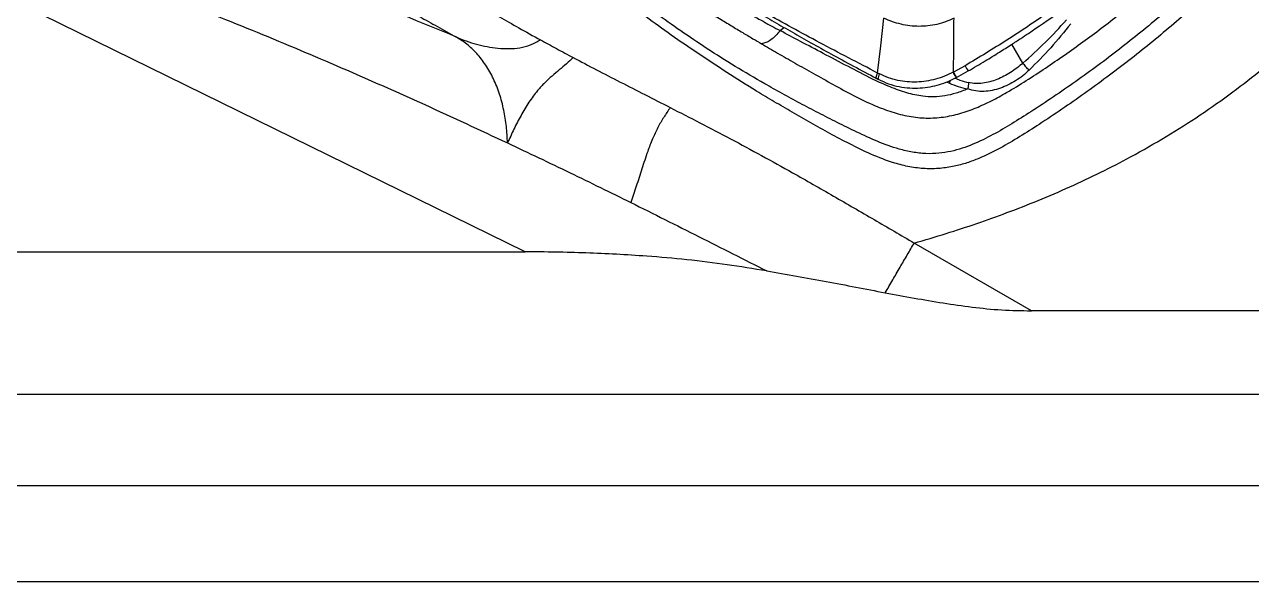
# Model space of a CAD drawing. Extents: x 400 to 501, y 484 to 634.
# Drawn here: x 474.73 to 491.81, y 505.67 to 513.42 of the extents above; entities that cross this region are included whole.
import ezdxf

# ---------------------------------------------------------------- set-up
doc = ezdxf.new("R2010")
doc.units = 0
doc.header["$MEASUREMENT"] = 0
doc.layers.add('DIM', color=3, linetype='Continuous')
doc.layers.add('GEOMETRY', color=3, linetype='Continuous', lineweight=25)

# ---------------------------------------------------------------- blocks, each defined once
blk = doc.blocks.new('2026 GRANDEE')
at = {"layer": 'GEOMETRY', "ltscale": 16}
for p, q in [((31.275, -86.582), (20.926, -81.503)), ((34.823, -83.502), (34.876, -83.457)), ((38.204, -83.956), (38.05, -83.69)), ((37.398, -83.992), (37.238, -84.079)), ((36.164, -84.166), (36.189, -84.18)), ((36.207, -84.106), (36.181, -84.093)), ((37.14, -84.215), (37.179, -84.233)), ((37.281, -84.153), (37.443, -84.064)), ((44.203, -87.404), (38.321, -87.404))]:
    blk.add_line(p, q, dxfattribs=at)
at = {"layer": 'GEOMETRY', "color": 3}
blk.add_line((-5.233, -86.582), (31.275, -86.582), dxfattribs=at)
at = {"layer": 'GEOMETRY'}
for p, q in [((38.321, -87.404), (36.69, -86.46)), ((-4.632, -88.567), (44.506, -88.567)), ((45.241, -89.842), (-5.134, -89.842))]:
    blk.add_line(p, q, dxfattribs=at)
at = {"layer": 'GEOMETRY', "color": 4, "ltscale": 16}
blk.add_line((-47.123, -91.174), (47.123, -91.174), dxfattribs=at)
at = {"layer": 'GEOMETRY', "ltscale": 16, "flags": 128}
for points in [[(36.181, -84.093), (36.224, -83.712), (36.268, -83.33)], [(37.277, -84.154), (37.277, -84.155), (37.275, -84.153), (37.271, -84.148), (37.266, -84.14), (37.259, -84.128), (37.251, -84.115), (37.242, -84.099), (37.233, -84.082)], [(37.443, -84.062), (37.443, -84.064), (37.443, -84.064)]]:
    blk.add_lwpolyline(points, dxfattribs=at)
at = {"layer": 'GEOMETRY', "ltscale": 16}
for centre, radius, start, end in [((38, -83.664), 0.686, 208.5595, 215.6687), ((36.294, -84.167), 0.106, 145.0903, 186.9776)]:
    blk.add_arc(centre, radius, start, end, dxfattribs=at)
for points, knots in [([(36.69, -86.46), (36.838, -86.417), (37.131, -86.331), (37.561, -86.19), (37.989, -86.037), (38.421, -85.868), (38.857, -85.681), (39.287, -85.478), (39.735, -85.247), (40.198, -84.982), (40.673, -84.681), (41.12, -84.366), (41.54, -84.037), (41.934, -83.697), (42.311, -83.338), (42.669, -82.961), (43.01, -82.566), (43.337, -82.146), (43.652, -81.701), (43.951, -81.228), (44.214, -80.766), (44.445, -80.319), (44.647, -79.89), (44.834, -79.455), (45.003, -79.023), (45.156, -78.595), (45.297, -78.165), (45.383, -77.872), (45.426, -77.725)], [0, 0, 0, 0, 0.035525, 0.070388, 0.104613, 0.140366, 0.177593, 0.214175, 0.250155, 0.29407, 0.337324, 0.380018, 0.420328, 0.460404, 0.500344, 0.540322, 0.580441, 0.620795, 0.663303, 0.706365, 0.750082, 0.785996, 0.822507, 0.859661, 0.895376, 0.929604, 0.96447, 1, 1, 1, 1]), ([(43.223, -78.349), (43.075, -78.578), (42.777, -79.036), (42.289, -79.693), (41.773, -80.328), (41.226, -80.937), (40.683, -81.488), (40.151, -81.984), (39.635, -82.429), (39.101, -82.854), (38.55, -83.257), (37.983, -83.64), (37.593, -83.874), (37.398, -83.992)], [0, 0, 0, 0, 0.100069, 0.199912, 0.299747, 0.399786, 0.499827, 0.583023, 0.66622, 0.749552, 0.833045, 0.916507, 1, 1, 1, 1]), ([(37.443, -84.064), (37.521, -84.018), (37.667, -83.932), (37.866, -83.809), (38.032, -83.704), (38.166, -83.616), (38.385, -83.471), (38.81, -83.179), (39.408, -82.73), (40.064, -82.184), (40.638, -81.658), (41.159, -81.136), (41.631, -80.624), (41.998, -80.193), (42.269, -79.854), (42.448, -79.622), (42.585, -79.438), (42.691, -79.293), (42.778, -79.172), (42.884, -79.021), (43.007, -78.84), (43.148, -78.628), (43.246, -78.475), (43.298, -78.394)], [0, 0, 0, 0, 0.033203, 0.061622, 0.085458, 0.10469, 0.120113, 0.181266, 0.292931, 0.392551, 0.492182, 0.576755, 0.661373, 0.745915, 0.78311, 0.819609, 0.85283, 0.866766, 0.884898, 0.907263, 0.933868, 0.964715, 1, 1, 1, 1]), ([(30.315, -83.592), (29.82, -83.389), (28.829, -82.984), (27.503, -82.452), (26.335, -81.999), (25.326, -81.622), (24.644, -81.391), (24.303, -81.275)], [0, 0, 0, 0, 0.249195, 0.498787, 0.665355, 0.832502, 1, 1, 1, 1]), ([(41.38, -82.414), (41.2, -82.59), (40.84, -82.942), (40.27, -83.443), (39.678, -83.925), (39.064, -84.381), (38.555, -84.729), (38.162, -84.98), (37.885, -85.144), (37.638, -85.266), (37.422, -85.347), (37.243, -85.396), (37.048, -85.425), (36.84, -85.429), (36.627, -85.403), (36.372, -85.339), (36.093, -85.23), (35.795, -85.084), (35.517, -84.935), (35.25, -84.788), (34.992, -84.64), (34.74, -84.492), (34.433, -84.307), (34.075, -84.083), (33.678, -83.822), (33.303, -83.563), (32.952, -83.31), (32.625, -83.065), (32.321, -82.834), (32.04, -82.621), (31.79, -82.425), (31.578, -82.249), (31.406, -82.094), (31.273, -81.963), (31.179, -81.857), (31.118, -81.776), (31.085, -81.713), (31.072, -81.664), (31.07, -81.633), (31.069, -81.617)], [0, 0, 0, 0, 0.0456789, 0.0916212, 0.1378506, 0.1844059, 0.2306465, 0.249899, 0.2691089, 0.2892052, 0.2998183, 0.3109664, 0.3228846, 0.3355735, 0.3487187, 0.3617853, 0.3832034, 0.4032086, 0.4223821, 0.4410762, 0.4595915, 0.4778631, 0.4960966, 0.5281897, 0.5603529, 0.5926974, 0.6251367, 0.6575764, 0.6900658, 0.7224113, 0.7545458, 0.7861436, 0.8172255, 0.8478482, 0.8780978, 0.9082565, 0.9384199, 0.9689667, 1, 1, 1, 1]), ([(41.237, -82.271), (41.059, -82.444), (40.702, -82.793), (40.138, -83.288), (39.552, -83.764), (38.944, -84.214), (38.439, -84.555), (38.052, -84.799), (37.786, -84.955), (37.555, -85.069), (37.358, -85.143), (37.2, -85.187), (37.031, -85.214), (36.851, -85.219), (36.665, -85.198), (36.436, -85.144), (36.176, -85.048), (35.892, -84.917), (35.62, -84.783), (35.356, -84.649), (35.1, -84.514), (34.85, -84.379), (34.546, -84.208), (34.192, -84), (33.801, -83.753), (33.434, -83.505), (33.092, -83.26), (32.774, -83.022), (32.482, -82.797), (32.212, -82.589), (31.974, -82.398), (31.776, -82.227), (31.617, -82.077), (31.497, -81.951), (31.412, -81.848), (31.359, -81.767), (31.332, -81.705), (31.324, -81.655), (31.323, -81.624), (31.323, -81.608)], [0, 0, 0, 0, 0.046682, 0.093637, 0.140881, 0.188451, 0.235683, 0.255228, 0.27432, 0.293663, 0.303559, 0.31372, 0.324384, 0.33566, 0.347466, 0.359469, 0.379818, 0.399449, 0.418668, 0.437429, 0.455994, 0.47431, 0.492578, 0.52473, 0.556984, 0.589484, 0.622161, 0.654919, 0.687793, 0.720479, 0.752758, 0.784377, 0.815422, 0.845989, 0.876215, 0.906459, 0.936911, 0.968039, 1, 1, 1, 1]), ([(36.181, -84.093), (36.045, -84.022), (35.773, -83.881), (35.374, -83.671), (34.987, -83.462), (34.612, -83.253), (34.251, -83.043), (33.906, -82.831), (33.58, -82.62), (33.278, -82.411), (33.026, -82.223), (32.82, -82.057), (32.653, -81.913), (32.504, -81.774), (32.425, -81.69), (32.385, -81.649)], [0, 0, 0, 0, 0.083389, 0.166545, 0.249266, 0.331863, 0.414655, 0.498053, 0.581911, 0.665729, 0.748937, 0.811246, 0.87376, 0.936869, 1, 1, 1, 1]), ([(32.407, -81.718), (32.441, -81.752), (32.511, -81.822), (32.636, -81.936), (32.77, -82.051), (32.906, -82.161), (33.04, -82.266), (33.212, -82.396), (33.434, -82.556), (33.718, -82.748), (33.993, -82.926), (34.252, -83.088), (34.492, -83.234), (34.739, -83.379), (34.993, -83.525), (35.256, -83.674), (35.54, -83.831), (35.844, -83.996), (36.057, -84.11), (36.164, -84.167)], [0, 0, 0, 0, 0.054035, 0.11035, 0.162427, 0.210558, 0.254908, 0.295593, 0.372225, 0.448857, 0.525113, 0.581757, 0.63816, 0.694558, 0.751067, 0.80778, 0.867441, 0.933582, 1, 1, 1, 1]), ([(32.107, -82.14), (32.172, -82.188), (32.301, -82.282), (32.524, -82.434), (32.765, -82.59), (33.021, -82.75), (33.257, -82.894), (33.463, -83.019), (33.634, -83.124), (33.805, -83.229), (33.975, -83.332), (34.139, -83.432), (34.295, -83.526), (34.435, -83.609), (34.524, -83.661), (34.563, -83.685)], [0, 0, 0, 0, 0.123599, 0.244007, 0.360708, 0.472351, 0.578922, 0.642565, 0.704193, 0.763579, 0.820195, 0.873294, 0.922047, 0.965042, 1, 1, 1, 1]), ([(32.51, -82.017), (32.569, -82.066), (32.685, -82.161), (32.887, -82.313), (33.106, -82.467), (33.343, -82.623), (33.563, -82.762), (33.759, -82.883), (33.922, -82.984), (34.086, -83.084), (34.249, -83.181), (34.409, -83.274), (34.56, -83.359), (34.697, -83.435), (34.784, -83.481), (34.823, -83.502)], [0, 0, 0, 0, 0.124582, 0.245661, 0.362891, 0.474738, 0.581706, 0.645603, 0.707357, 0.766657, 0.822948, 0.875572, 0.923693, 0.965877, 1, 1, 1, 1]), ([(34.563, -83.685), (34.638, -83.728), (34.79, -83.817), (35.033, -83.956), (35.29, -84.101), (35.562, -84.253), (35.844, -84.409), (36.117, -84.54), (36.376, -84.638), (36.616, -84.7), (36.857, -84.726), (37.096, -84.712), (37.329, -84.661), (37.552, -84.581), (37.768, -84.481), (38.094, -84.301), (38.519, -84.027), (39.042, -83.663), (39.549, -83.277), (40.04, -82.871), (40.515, -82.449), (40.818, -82.152), (40.97, -82.004)], [0, 0, 0, 0, 0.038333, 0.078309, 0.119952, 0.16295, 0.207367, 0.251798, 0.284862, 0.317392, 0.348709, 0.379728, 0.410503, 0.441526, 0.472472, 0.50351, 0.586619, 0.669375, 0.752106, 0.834752, 0.917379, 1, 1, 1, 1]), ([(23.985, -82.226), (24.384, -82.355), (25.184, -82.614), (26.368, -83.054), (27.546, -83.522), (28.714, -84.016), (29.876, -84.529), (30.643, -84.887), (31.027, -85.066)], [0, 0, 0, 0, 0.165498, 0.331836, 0.498604, 0.665677, 0.832789, 1, 1, 1, 1]), ([(30.096, -82.806), (30.15, -82.841), (30.257, -82.91), (30.45, -83.032), (30.667, -83.164), (30.912, -83.308), (31.183, -83.463), (31.385, -83.575), (31.486, -83.631)], [0, 0, 0, 0, 0.168889, 0.333406, 0.497914, 0.662216, 0.829969, 1, 1, 1, 1]), ([(28.978, -82.864), (29.035, -82.895), (29.147, -82.955), (29.347, -83.062), (29.565, -83.178), (29.801, -83.306), (30.05, -83.444), (30.227, -83.543), (30.315, -83.592)], [0, 0, 0, 0, 0.169751, 0.335786, 0.501983, 0.667346, 0.834279, 1, 1, 1, 1]), ([(37.244, -83.327), (37.206, -83.346), (37.129, -83.382), (37.007, -83.418), (36.882, -83.439), (36.756, -83.445), (36.63, -83.437), (36.506, -83.415), (36.384, -83.38), (36.307, -83.347), (36.268, -83.33)], [0, 0, 0, 0, 0.125246, 0.249889, 0.375058, 0.499447, 0.624439, 0.749005, 0.873563, 1, 1, 1, 1]), ([(37.238, -84.079), (37.239, -83.954), (37.24, -83.828), (37.241, -83.698), (37.241, -83.681), (37.242, -83.619), (37.243, -83.499), (37.243, -83.39), (37.244, -83.327)], [0, 0, 0, 0, 0.500044, 0.502112, 0.51916, 0.567196, 0.750022, 1, 1, 1, 1]), ([(38.204, -83.956), (38.31, -83.86), (38.52, -83.669), (38.714, -83.459), (38.811, -83.354)], [0, 0, 0, 0, 0.500637, 1, 1, 1, 1]), ([(34.823, -83.502), (34.802, -83.528), (34.761, -83.578), (34.693, -83.634), (34.625, -83.674), (34.584, -83.681), (34.563, -83.685)], [0, 0, 0, 0, 0.249999, 0.5, 0.750001, 1, 1, 1, 1]), ([(37.434, -84.314), (37.381, -84.335), (37.277, -84.376), (37.119, -84.414), (36.963, -84.429), (36.784, -84.417), (36.579, -84.371), (36.35, -84.288), (36.074, -84.163), (35.765, -84), (35.428, -83.823), (35.113, -83.657), (34.918, -83.553), (34.823, -83.502)], [0, 0, 0, 0, 0.0578446, 0.1117475, 0.163773, 0.216424, 0.293513, 0.3782866, 0.4683172, 0.6088805, 0.7468636, 0.8775037, 1, 1, 1, 1]), ([(38.87, -83.408), (38.779, -83.52), (38.595, -83.746), (38.392, -83.951), (38.291, -84.053)], [0, 0, 0, 0, 0.499058, 1, 1, 1, 1]), ([(30.315, -83.592), (30.361, -83.61), (30.453, -83.648), (30.596, -83.694), (30.744, -83.728), (30.896, -83.749), (31.048, -83.756), (31.2, -83.745), (31.349, -83.705), (31.44, -83.656), (31.486, -83.631)], [0, 0, 0, 0, 0.118803, 0.237585, 0.358386, 0.482514, 0.609685, 0.738586, 0.868426, 1, 1, 1, 1]), ([(31.027, -85.066), (31.023, -84.99), (31.015, -84.838), (30.979, -84.609), (30.92, -84.384), (30.836, -84.171), (30.727, -83.979), (30.6, -83.816), (30.46, -83.683), (30.363, -83.623), (30.315, -83.592)], [0, 0, 0, 0, 0.127454, 0.253716, 0.378808, 0.502943, 0.626612, 0.750024, 0.873822, 1, 1, 1, 1]), ([(31.486, -83.631), (31.56, -83.672), (31.707, -83.752), (31.864, -83.836), (31.943, -83.878)], [0, 0, 0, 0, 0.499317, 1, 1, 1, 1]), ([(31.943, -83.878), (31.911, -83.907), (31.846, -83.967), (31.748, -84.05), (31.647, -84.134), (31.546, -84.226), (31.457, -84.322), (31.383, -84.416), (31.304, -84.53), (31.212, -84.684), (31.115, -84.874), (31.057, -85.002), (31.027, -85.066)], [0, 0, 0, 0, 0.091098, 0.185489, 0.28119, 0.377755, 0.474995, 0.536793, 0.599854, 0.730133, 0.864504, 1, 1, 1, 1]), ([(31.943, -83.878), (32.049, -83.934), (32.261, -84.046), (32.596, -84.218), (32.939, -84.393), (33.175, -84.513), (33.293, -84.574)], [0, 0, 0, 0, 0.251621, 0.501655, 0.750771, 1, 1, 1, 1]), ([(38.204, -83.956), (38.148, -84.001), (38.036, -84.091), (37.876, -84.172), (37.745, -84.217), (37.645, -84.237), (37.545, -84.243), (37.479, -84.232), (37.446, -84.227)], [0, 0, 0, 0, 0.256281, 0.510182, 0.635832, 0.7593, 0.880809, 1, 1, 1, 1]), ([(38.291, -84.053), (38.284, -84.047), (38.27, -84.033), (38.246, -84.007), (38.223, -83.98), (38.21, -83.964), (38.204, -83.956)], [0, 0, 0, 0, 0.2500003, 0.5, 0.7499998, 1, 1, 1, 1]), ([(36.164, -84.166), (36.164, -84.166), (36.162, -84.166), (36.161, -84.162), (36.16, -84.154), (36.163, -84.142), (36.167, -84.127), (36.173, -84.11), (36.179, -84.099), (36.181, -84.093)], [0, 0, 0, 0, 0.008355, 0.176585, 0.349023, 0.52146, 0.689689, 0.850083, 1, 1, 1, 1]), ([(36.189, -84.18), (36.236, -84.202), (36.33, -84.246), (36.479, -84.285), (36.627, -84.304), (36.771, -84.303), (36.909, -84.286), (37.04, -84.255), (37.163, -84.212), (37.239, -84.174), (37.276, -84.155)], [0, 0, 0, 0, 0.139845, 0.276104, 0.40738, 0.534901, 0.657119, 0.775145, 0.88997, 1, 1, 1, 1]), ([(37.233, -84.082), (37.193, -84.101), (37.113, -84.14), (36.987, -84.181), (36.857, -84.209), (36.725, -84.221), (36.591, -84.218), (36.459, -84.198), (36.329, -84.162), (36.248, -84.125), (36.207, -84.106)], [0, 0, 0, 0, 0.123732, 0.248316, 0.371825, 0.495795, 0.620902, 0.746108, 0.872828, 1, 1, 1, 1]), ([(37.179, -84.233), (37.183, -84.225), (37.19, -84.21), (37.195, -84.196), (37.197, -84.19)], [0, 0, 0, 0, 0.5808684, 1, 1, 1, 1]), ([(37.238, -84.079), (37.237, -84.08), (37.236, -84.081), (37.234, -84.082), (37.233, -84.082)], [0, 0, 0, 0, 0.56, 1, 1, 1, 1]), ([(37.28, -84.151), (37.28, -84.151), (37.28, -84.152), (37.276, -84.146), (37.271, -84.138), (37.264, -84.126), (37.253, -84.107), (37.244, -84.09), (37.238, -84.079)], [0, 0, 0, 0, 0.090536, 0.244748, 0.402332, 0.559916, 0.714128, 1, 1, 1, 1]), ([(37.257, -84.163), (37.279, -84.173), (37.341, -84.2), (37.406, -84.216), (37.446, -84.227)], [0, 0, 0, 0, 0.372781, 1, 1, 1, 1]), ([(37.281, -84.151), (37.28, -84.152), (37.279, -84.153), (37.277, -84.153), (37.277, -84.154)], [0, 0, 0, 0, 0.56, 1, 1, 1, 1]), ([(38.291, -84.053), (38.261, -84.08), (38.203, -84.134), (38.103, -84.201), (37.999, -84.259), (37.89, -84.305), (37.777, -84.337), (37.663, -84.351), (37.547, -84.347), (37.472, -84.325), (37.434, -84.314)], [0, 0, 0, 0, 0.125689, 0.250642, 0.374952, 0.499681, 0.624858, 0.749856, 0.875035, 1, 1, 1, 1]), ([(37.179, -84.233), (37.221, -84.25), (37.303, -84.284), (37.39, -84.304), (37.434, -84.314)], [0, 0, 0, 0, 0.499879, 1, 1, 1, 1]), ([(37.446, -84.227), (37.446, -84.232), (37.446, -84.244), (37.443, -84.266), (37.439, -84.29), (37.436, -84.306), (37.434, -84.314)], [0, 0, 0, 0, 0.25, 0.5, 0.75, 1, 1, 1, 1]), ([(33.293, -84.574), (33.263, -84.618), (33.203, -84.705), (33.116, -84.854), (33.041, -85.018), (32.968, -85.211), (32.897, -85.429), (32.824, -85.662), (32.769, -85.82), (32.743, -85.895)], [0, 0, 0, 0, 0.113409, 0.222083, 0.335951, 0.462107, 0.646174, 0.831523, 1, 1, 1, 1]), ([(33.293, -84.574), (33.431, -84.644), (33.708, -84.786), (34.134, -85.009), (34.565, -85.241), (35.043, -85.507), (35.566, -85.805), (36.13, -86.133), (36.505, -86.351), (36.69, -86.46)], [0, 0, 0, 0, 0.122824, 0.248612, 0.375114, 0.501271, 0.668772, 0.835741, 1, 1, 1, 1]), ([(31.027, -85.066), (31.318, -85.204), (31.892, -85.476), (32.461, -85.757), (32.743, -85.895)], [0, 0, 0, 0, 0.5059121, 1, 1, 1, 1]), ([(32.743, -85.895), (33.06, -86.054), (33.693, -86.37), (34.322, -86.69), (34.636, -86.849)], [0, 0, 0, 0, 0.501553, 1, 1, 1, 1]), ([(34.636, -86.849), (34.452, -86.819), (34.085, -86.76), (33.528, -86.689), (32.872, -86.634), (32.121, -86.592), (31.557, -86.585), (31.275, -86.582)], [0, 0, 0, 0, 0.167877, 0.335561, 0.501961, 0.751477, 1, 1, 1, 1]), ([(36.287, -87.153), (36.321, -87.094), (36.387, -86.98), (36.489, -86.806), (36.591, -86.63), (36.658, -86.515), (36.69, -86.46)], [0, 0, 0, 0, 0.276075, 0.536261, 0.775171, 1, 1, 1, 1]), ([(34.636, -86.849), (34.912, -86.897), (35.464, -86.994), (36.013, -87.1), (36.287, -87.153)], [0, 0, 0, 0, 0.50104, 1, 1, 1, 1]), ([(36.287, -87.153), (36.421, -87.178), (36.688, -87.227), (37.091, -87.296), (37.497, -87.354), (37.907, -87.397), (38.183, -87.401), (38.321, -87.404)], [0, 0, 0, 0, 0.201309, 0.401615, 0.600919, 0.800512, 1, 1, 1, 1])]:
    blk.add_open_spline(points, degree=3, knots=knots, dxfattribs=at)

msp = doc.modelspace()

# ---------------------------------------------------------------- block references
at = {"layer": 'DIM'}
msp.add_blockref('2026 GRANDEE', (450.425, 596.84), dxfattribs=at)

doc.saveas('drawing.dxf')
